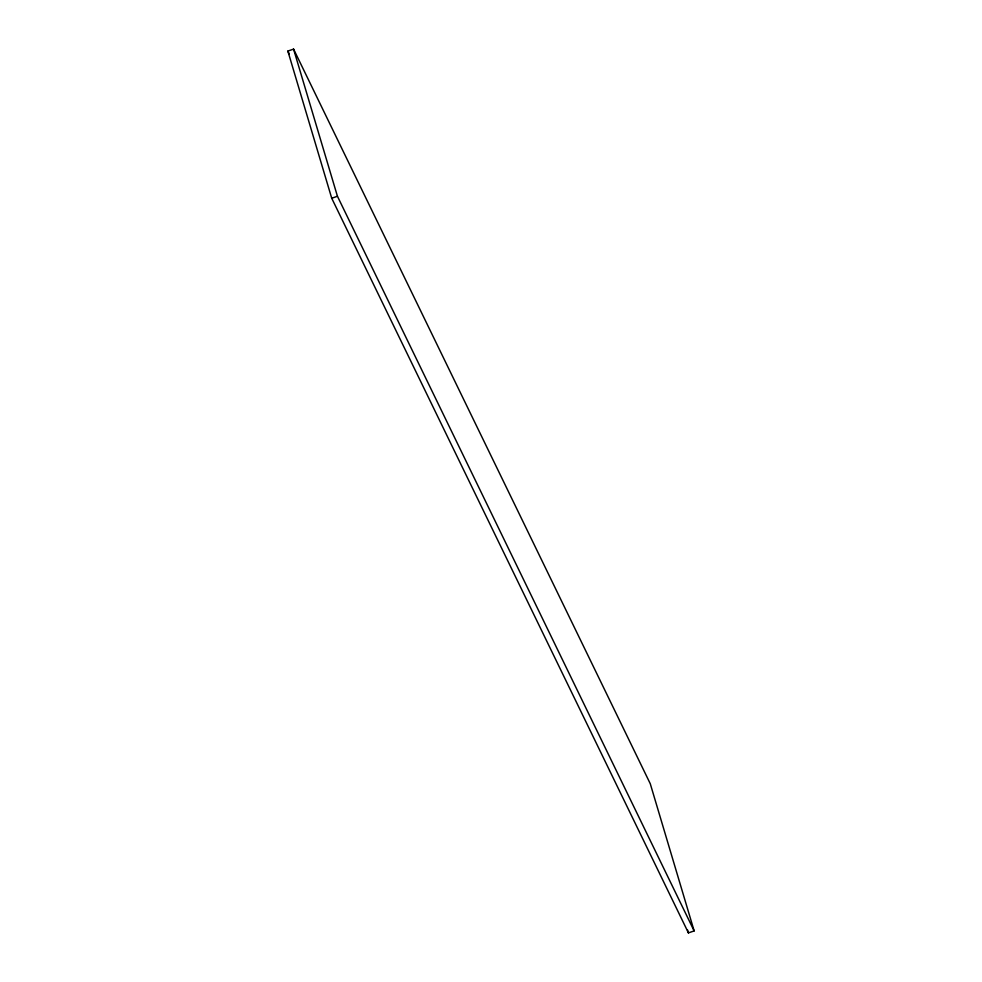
<?xml version="1.0" encoding="UTF-8"?>
<svg xmlns="http://www.w3.org/2000/svg" width="982" height="982" viewBox="0 0 982 982"><rect width="100%" height="100%" fill="white"/><g stroke="black" fill="none" stroke-linecap="round" stroke-linejoin="round"><path stroke-width="1.47" d="M287.861 51.089L293.569 49.1L650.268 783.734L694.139 930.911L688.431 932.9L331.732 198.266L287.861 51.089L289.199 53.85M331.732 198.266L337.44 196.265L694.139 930.911M687.56 929.991L688.431 932.9M293.569 49.1L337.44 196.265"/></g></svg>
